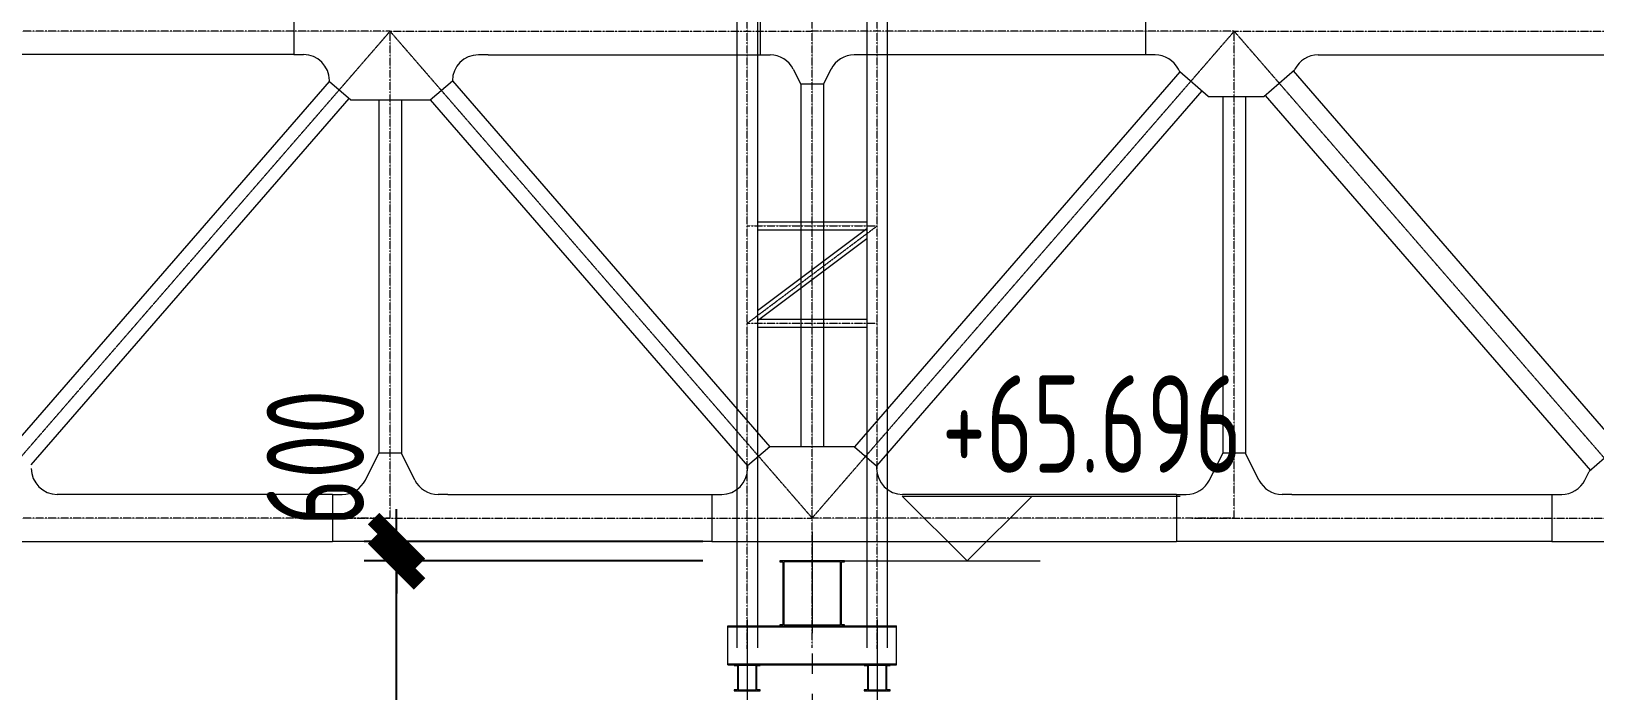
# Model space of a CAD drawing. Extents: x -2876908 to 633791, y -1383861 to 872234.
# Drawn here: x -185872 to -137717, y 744569 to 764893 of the extents above; entities that cross this region are included whole.
import ezdxf
from ezdxf.enums import TextEntityAlignment as Align

# ---------------------------------------------------------------- set-up
doc = ezdxf.new("R2010")
doc.units = 0
doc.header["$LTSCALE"] = 5
doc.header["$MEASUREMENT"] = 0
doc.linetypes.add('CENTER', pattern=[2, 1.25, -0.25, 0.25, -0.25])
doc.layers.get('0').update_dxf_attribs({"linetype": 'CONTINUOUS', "lineweight": 25})
doc.layers.get('DEFPOINTS').update_dxf_attribs({"color": 35, "linetype": 'CONTINUOUS', "lineweight": 13})
for name, color, linetype, lineweight in [('3中心线', 6, 'CENTER', 18), ('5标注', 3, 'CONTINUOUS', 15), ('6文本', 7, 'CONTINUOUS', 15), ('7边界线', 8, 'CONTINUOUS', 15), ('8轮廓线', 4, 'CONTINUOUS', 15), ('DIM', 3, 'CONTINUOUS', 0)]:
    doc.layers.add(name, color=color, linetype=linetype, lineweight=lineweight)
doc.layers.add('墩旁托架1', color=1, linetype='CONTINUOUS')
doc.styles.add('TSSD_Dimension', font='tssdeng.shx', dxfattribs={"width": 0.7, "bigfont": 'hztxt.shx'})
doc.styles.add('TSSD_NORM', font='tssdeng.shx', dxfattribs={"width": 0.7, "bigfont": 'hztxt.shx'})
doc.dimstyles.new('TSSD_100_100', dxfattribs={"dimtxt": 300, "dimasz": 100, "dimexe": 100, "dimexo": 250, "dimgap": 100, "dimtad": 1, "dimdec": 0, "dimzin": 0, "dimdsep": 46, "dimtxsty": 'TSSD_Dimension', "dimblk": 'ARCHTICK', "dimblk1": 'ARCHTICK', "dimblk2": 'ARCHTICK', "dimcen": 0, "dimdle": 100, "dimclrt": 7, "dimadec": 0, "dimazin": 0, "dimtfac": 1, "dimtdec": 0, "dimtix": 1, "dimtmove": 2, "dimatfit": 3, "dimfxl": 1, "dimtolj": 1, "dimtzin": 0, "dimarcsym": 0})

# ---------------------------------------------------------------- blocks, each defined once
blk = doc.blocks.new('f234w2')
at = {"layer": '3中心线'}
for p, q in [((486704, -13474), (499704, 1526)), ((499704, 1526), (486704, 1526)), ((512704, -13474), (499704, 1526)), ((499704, 1526), (512704, 1526)), ((499704, -13474), (499704, 1526)), ((512704, -13474), (525704, 1526)), ((525704, 1526), (512704, 1526)), ((512704, -13474), (512704, 1526)), ((538704, -13474), (525704, 1526)), ((525704, 1526), (538704, 1526)), ((525704, -13474), (525704, 1526)), ((499704, -13474), (486704, -13474)), ((498395, -13474), (512704, -13474)), ((525704, -13474), (512704, -13474)), ((524395, -13474), (538704, -13474))]:
    blk.add_line(p, q, dxfattribs=at)
at = {"layer": '7边界线'}
for p, q in [((496735, 2158), (496735, 808)), ((511107, 2150), (511107, 800)), ((522967, 2150), (522967, 800)), ((496735, 808), (488304, 808)), ((496735, 808), (497035, 808)), ((502722, 800), (502422, 800)), ((502722, 800), (511107, 800)), ((511107, 800), (511407, 800)), ((514300, 800), (514000, 800)), ((522967, 800), (514298, 800)), ((523267, 800), (522967, 800)), ((528288, 800), (528588, 800)), ((528588, 800), (537109, 800)), ((497835, -19), (497835, 8)), ((512123, 358), (512354, -104)), ((513284, 358), (513054, -104)), ((524024, 275), (514010, -11279)), ((524024, 275), (523983, 358)), ((524897, -482), (524024, 275)), ((526618, -482), (527561, 336)), ((527523, 303), (537541, -11257)), ((527561, 336), (527572, 358)), ((488048, -11312), (497835, -19)), ((497835, -19), (498493, -590)), ((500942, -590), (501622, 0)), ((501622, 0), (511397, -11279)), ((512354, -104), (512354, -11279)), ((513054, -104), (512354, -104)), ((513054, -104), (513054, -11279)), ((524704, -314), (514690, -11869)), ((526656, -449), (536674, -12009)), ((488652, -11836), (498439, -543)), ((498493, -590), (500942, -590)), ((499354, -590), (499354, -11481)), ((500054, -590), (500054, -11481)), ((500942, -590), (510717, -11869)), ((524897, -482), (526618, -482)), ((525354, -482), (525354, -11481)), ((526054, -482), (526054, -11481)), ((498942, -12304), (499354, -11481)), ((500054, -11481), (499354, -11481)), ((500465, -12304), (500054, -11481)), ((511397, -11279), (510717, -11869)), ((514010, -11279), (511397, -11279)), ((514010, -11279), (514690, -11869)), ((524942, -12304), (525354, -11481)), ((526054, -11481), (525354, -11481)), ((526465, -12304), (526054, -11481)), ((537579, -11224), (536636, -12041)), ((510717, -11869), (510717, -11946)), ((514690, -11869), (514690, -11946)), ((536505, -12304), (536636, -12041)), ((489752, -12746), (489452, -12746)), ((497927, -12746), (489752, -12746)), ((497927, -12746), (498227, -12746)), ((497927, -12746), (497927, -14202)), ((501480, -12746), (501180, -12746)), ((501480, -12746), (509617, -12746)), ((509617, -12746), (509917, -12746)), ((509617, -12746), (509617, -14202)), ((515790, -12746), (515490, -12746)), ((523927, -12746), (515790, -12746)), ((523927, -12746), (524227, -12746)), ((523927, -12746), (523927, -14202)), ((527480, -12746), (527180, -12746)), ((527480, -12746), (535489, -12746)), ((535489, -12746), (535789, -12746)), ((535489, -12746), (535489, -14202)), ((483837, -14202), (497927, -14202)), ((509617, -14202), (497927, -14202)), ((509617, -14202), (523927, -14202)), ((535489, -14202), (523927, -14202)), ((535489, -14202), (549927, -14202))]:
    blk.add_line(p, q, dxfattribs=at)
for centre, start, end in [((497035, 8), 0, 90), ((502422, 0), 90, 180), ((511407, 0), 26.5651, 90), ((514000, 0), 90, 153.4349), ((523267, 0), 26.5651, 90), ((528288, 0), 90, 153.4349), ((489452, -11946), 180, 270), ((509917, -11946), 270, 0), ((515490, -11946), 180, 270), ((498227, -11946), 270, 333.4349), ((501180, -11946), 206.5651, 270), ((524227, -11946), 270, 333.4349), ((527180, -11946), 206.5651, 270), ((535789, -11946), 270, 333.4349)]:
    blk.add_arc(centre, 800, start, end, dxfattribs=at)
blk = doc.blocks.new('立面图')
at = {"layer": '5标注'}
blk.add_blockref('f234w2', (-25830, -2913), dxfattribs=at)
blk = doc.blocks.new('hlsfhslkdfhk')
at = {"layer": '3中心线'}
for p, q in [((10437689, 1355662), (10437689, 1414731)), ((10439689, 1355692), (10439689, 1414731)), ((10441689, 1355662), (10441689, 1414731)), ((10437689, 1368692), (10441689, 1368692)), ((10437689, 1365692), (10441689, 1368692)), ((10437689, 1365692), (10441689, 1365692))]:
    blk.add_line(p, q, dxfattribs=at)
at = {"layer": '8轮廓线'}
for p, q in [((10437374, 1414651), (10437374, 1355692)), ((10438004, 1414651), (10438004, 1355692)), ((10441374, 1414651), (10441374, 1355692)), ((10442004, 1414651), (10442004, 1355692)), ((10438004, 1368815), (10441374, 1368815)), ((10438004, 1366082), (10441374, 1368609)), ((10438004, 1368570), (10441374, 1368570)), ((10438004, 1365775), (10441374, 1368303)), ((10438004, 1365815), (10441374, 1365815)), ((10438004, 1365570), (10441374, 1365570))]:
    blk.add_line(p, q, dxfattribs=at)
blk = doc.blocks.new('_ArchTick')
at = {"color": 0, "linetype": 'ByBlock', "const_width": 0.5}
blk.add_lwpolyline([(-0.707, -0.707), (0.707, 0.707)], dxfattribs=at)
blk = doc.blocks.new('*D1813')
at = {"layer": 'DEFPOINTS', "color": 0, "transparency": 16777216}
for p in [(-174623, 749169), (-162691, 749169), (-162691, 748569)]:
    blk.add_point(p, dxfattribs=at)
at = {"layer": 'DIM', "color": 0, "lineweight": -2, "transparency": 16777216}
for p, q in [((-174623, 749169), (-174623, 750169)), ((-165191, 749169), (-175623, 749169)), ((-174623, 748569), (-174623, 749169)), ((-174623, 748569), (-174623, 747569))]:
    blk.add_line(p, q, dxfattribs=at)
at = {"layer": 'DIM', "color": 0, "linetype": 'ByBlock', "lineweight": -2, "transparency": 16777216}
blk.add_line((-165191, 748569), (-175623, 748569), dxfattribs=at)
at = {"layer": 'DIM', "color": 0, "lineweight": -2, "transparency": 16777216, "xscale": 1000, "yscale": 1000, "zscale": 1000}
for p, rotation in [((-174623, 749169), 270), ((-174623, 748569), 90)]:
    blk.add_blockref('_ArchTick', p, dxfattribs=dict(at, rotation=rotation))
at = {"layer": 'DIM', "color": 7, "transparency": 16777216, "insert": (-177123, 751750), "char_height": 3000, "attachment_point": 5, "rotation": 90, "style": 'TSSD_Dimension'}
blk.add_mtext('\\A1;600', dxfattribs=at)
blk = doc.blocks.new('*D1814')
at = {"layer": 'DEFPOINTS', "color": 0, "transparency": 16777216}
for p in [(-174623, 748569), (-162691, 748569), (-162691, 722569)]:
    blk.add_point(p, dxfattribs=at)
at = {"layer": 'DIM', "color": 0, "lineweight": -2, "transparency": 16777216}
for p, q in [((-174623, 721569), (-174623, 749569)), ((-165191, 748569), (-175623, 748569))]:
    blk.add_line(p, q, dxfattribs=at)
at = {"layer": 'DIM', "color": 0, "linetype": 'ByBlock', "lineweight": -2, "transparency": 16777216}
blk.add_line((-165191, 722569), (-175623, 722569), dxfattribs=at)
at = {"layer": 'DIM', "color": 0, "lineweight": -2, "transparency": 16777216, "xscale": 1000, "yscale": 1000, "zscale": 1000}
for p, rotation in [((-174623, 748569), 90), ((-174623, 722569), 270)]:
    blk.add_blockref('_ArchTick', p, dxfattribs=dict(at, rotation=rotation))
at = {"layer": 'DIM', "color": 7, "transparency": 16777216, "insert": (-177123, 735569), "char_height": 3000, "attachment_point": 5, "rotation": 90, "style": 'TSSD_Dimension'}
blk.add_mtext('\\A1;26000', dxfattribs=at)

msp = doc.modelspace()

# ---------------------------------------------------------------- linework, layer by layer
at = {"layer": '3中心线', "ltscale": 500}
for p, q in [((-161821.069, 749469.241), (-161821.069, 680495.559)), ((-163821.069, 746765.241), (-163821.069, 679766.917)), ((-159821.069, 746765.241), (-159821.069, 679766.917))]:
    msp.add_line(p, q, dxfattribs=at)
at = {"layer": '8轮廓线'}
for p, q in [((-164421.106, 745369.228), (-164421.106, 746569.228)), ((-164421.106, 746569.228), (-159221.106, 746569.228)), ((-164421.106, 746539.228), (-159221.106, 746539.228)), ((-159221.106, 745369.228), (-159221.106, 746569.228)), ((-164421.106, 745399.228), (-159221.106, 745399.228)), ((-164421.106, 745369.228), (-159221.106, 745369.228))]:
    msp.add_line(p, q, dxfattribs=at)
for points in [[(-162821.106, 746569.228), (-160821.106, 746569.228), (-160821.106, 746599.228), (-160921.106, 746599.228), (-160921.106, 748539.228), (-160821.106, 748539.228), (-160821.106, 748569.228), (-162821.106, 748569.228), (-162821.106, 748539.228), (-162721.106, 748539.228), (-162721.106, 746599.228), (-162821.106, 746599.228)], [(-162821.106, 746569.228), (-160821.106, 746569.228), (-160821.106, 746599.228), (-160921.106, 746599.228), (-160921.106, 748539.228), (-160821.106, 748539.228), (-160821.106, 748569.228), (-162821.106, 748569.228), (-162821.106, 748539.228), (-162721.106, 748539.228), (-162721.106, 746599.228), (-162821.106, 746599.228)], [(-162691.106, 746599.228), (-160951.106, 746599.228), (-160951.106, 748539.228), (-162691.106, 748539.228)], [(-162691.106, 746599.228), (-160951.106, 746599.228), (-160951.106, 748539.228), (-162691.106, 748539.228)], [(-164221.106, 744569.228), (-163421.106, 744569.228), (-163421.106, 744593.228), (-163521.106, 744593.228), (-163521.106, 745345.228), (-163421.106, 745345.228), (-163421.106, 745369.228), (-164221.106, 745369.228), (-164221.106, 745345.228), (-164121.106, 745345.228), (-164121.106, 744593.228), (-164221.106, 744593.228)], [(-164097.106, 744593.228), (-163545.106, 744593.228), (-163545.106, 745345.228), (-164097.106, 745345.228)], [(-160221.106, 744569.228), (-159421.106, 744569.228), (-159421.106, 744593.228), (-159521.106, 744593.228), (-159521.106, 745345.228), (-159421.106, 745345.228), (-159421.106, 745369.228), (-160221.106, 745369.228), (-160221.106, 745345.228), (-160121.106, 745345.228), (-160121.106, 744593.228), (-160221.106, 744593.228)], [(-160097.106, 744593.228), (-159545.106, 744593.228), (-159545.106, 745345.228), (-160097.106, 745345.228)]]:
    msp.add_lwpolyline(points, close=True, dxfattribs=at)
at = {"layer": 'DIM'}
msp.add_line((-160821.106, 748569.228), (-154794.21, 748569.228), dxfattribs=at)
at = {"layer": 'DIM', "flags": 128}
msp.add_lwpolyline([(-155048.752, 750569.228), (-157048.752, 748569.228), (-159048.752, 750569.228), (-150482.95, 750569.228)], dxfattribs=at)

# ---------------------------------------------------------------- block references
at = {"layer": '5标注'}
msp.add_blockref('立面图', (-648694.383, 766279.851), dxfattribs=at)
at = {"layer": '墩旁托架1'}
msp.add_blockref('hlsfhslkdfhk', (-10601510.407, -609799), dxfattribs=at)

# ---------------------------------------------------------------- texts
at = {"layer": '6文本', "style": 'TSSD_NORM', "width": 0.7}
msp.add_text('+65.696', height=3000, dxfattribs=at).set_placement((-157827.542, 754290.94), align=Align.TOP_LEFT)

# ---------------------------------------------------------------- dimensions: what is measured, and where the dimension line sits
at = {"layer": 'DIM'}
dim = msp.add_linear_dim(base=(-174622.894, 749169.228), p1=(-162691.106, 748569.228), p2=(-162691.106, 749169.228), angle=90, dimstyle='TSSD_100_100', override={"dimtxt": 3000, "dimasz": 1000, "dimexe": 1000, "dimexo": 2500, "dimgap": 1000, "dimdle": 1000}, dxfattribs=at)
dim.commit()
dim.dimension.update_dxf_attribs({"geometry": '*D1813', "text_midpoint": (-177122.894, 751749.997), "dimtype": 160})
dim = msp.add_linear_dim(base=(-174622.894, 748569.228), p1=(-162691.106, 722569.228), p2=(-162691.106, 748569.228), angle=90, dimstyle='TSSD_100_100', override={"dimtxt": 3000, "dimasz": 1000, "dimexe": 1000, "dimexo": 2500, "dimgap": 1000, "dimdle": 1000}, dxfattribs=at)
dim.commit()
dim.dimension.update_dxf_attribs({"geometry": '*D1814', "text_midpoint": (-177122.894, 735569.228)})

doc.saveas('drawing.dxf')
